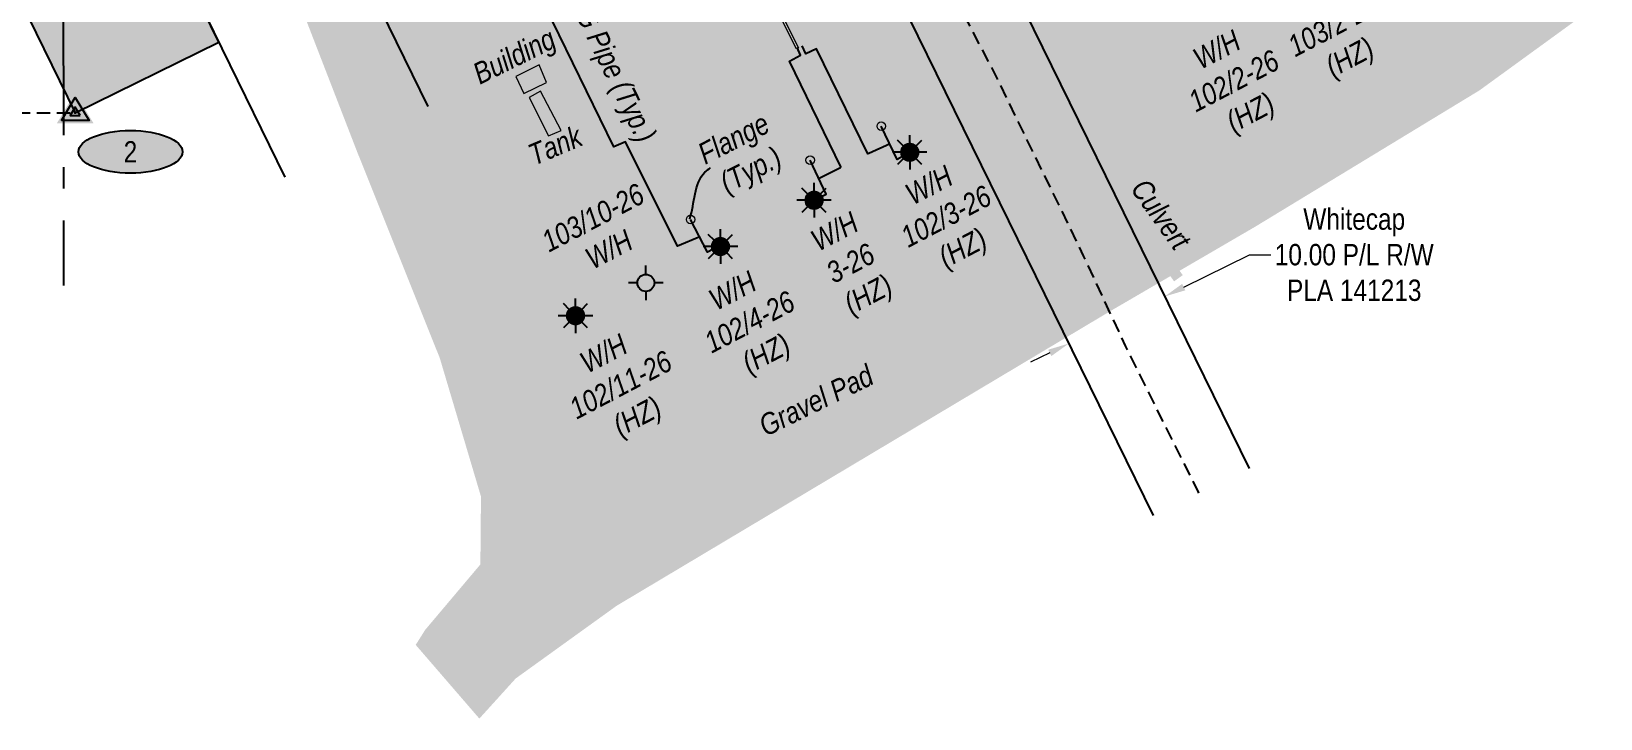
# Model space of a CAD drawing. Extents: x 502021 to 516972, y 6026865 to 6037901.
# Drawn here: x 509081 to 509816, y 6026865 to 6027187 of the extents above; entities that cross this region are included whole.
import ezdxf
from ezdxf.enums import TextEntityAlignment as Align

# ---------------------------------------------------------------- set-up
doc = ezdxf.new("R2010")
doc.units = 0
doc.header["$LTSCALE"] = 5
doc.header["$PDSIZE"] = 0.5
for name, pattern in [('foc-QUARTERLINE', [33, 25, -3, 2, -3]), ('foc-TIELINE', [1.875, 1.25, -0.625]), ('UG_PIPE', [1.875, 1.25, -0.625])]:
    doc.linetypes.add(name, pattern=pattern)
doc.layers.get('Defpoints').update_dxf_attribs({"color": 9})
for name, color, linetype, lineweight in [('AS-GENERAL', 48, 'Continuous', 18), ('C-RW-T', 13, 'Continuous', 9), ('C-WS-T', 13, 'Continuous', 9), ('F-WS-T', 190, 'Continuous', 9), ('T-TEXT', 48, 'Continuous', 18)]:
    doc.layers.add(name, color=color, linetype=linetype, lineweight=lineweight)
doc.layers.add('AS-PIPE-AG', color=7, linetype='Continuous', true_color=0x7d00fa)
for name, color, linetype in [('AS-PIPE-UG', 44, 'UG_PIPE'), ('AS-ROADS', 254, 'Continuous'), ('C-RW', 13, 'Continuous'), ('C-WS-S', 8, 'Continuous'), ('F-WS-S', 8, 'Continuous'), ('L-MON', 1, 'Continuous'), ('L-SECQ', 8, 'foc-QUARTERLINE'), ('L-TIE', 7, 'foc-TIELINE'), ('P-ELEVATION', 7, 'Continuous'), ('P-PROPOSED', 10, 'Continuous'), ('P-PROPOSED-H', 21, 'Continuous'), ('P-STATION', 7, 'Continuous')]:
    doc.layers.add(name, color=color, linetype=linetype)
doc.styles.add('80CG', font='ARIALN.TTF', dxfattribs={"height": 10})
doc.styles.add('80L', font='ARIALN.TTF', dxfattribs={"height": 10})
doc.dimstyles.new('Compass 5 000', dxfattribs={"dimscale": 5, "dimtxt": 9, "dimasz": 2, "dimexe": 0.2, "dimexo": 0.0625, "dimgap": 0.5, "dimtad": 0, "dimtih": 1, "dimtoh": 1, "dimzin": 0, "dimdsep": 46, "dimtxsty": '80CG', "dimcen": 0.1, "dimse1": 1, "dimse2": 1, "dimclrd": 256, "dimclrt": 256, "dimaunit": 1, "dimadec": 4, "dimazin": 0, "dimtfac": 0.06, "dimtofl": 0, "dimtmove": 0, "dimatfit": 1, "dimfxl": 0.2, "dimtolj": 1, "dimtzin": 0, "dimlwd": -1, "dimarcsym": 0})

# ---------------------------------------------------------------- blocks, each defined once
blk = doc.blocks.new('*D528')
at = {"layer": 'C-RW-T', "transparency": 16777216}
for p, q in [((509620.85, 6027067.36), (509651.68, 6027082.49)), ((509651.68, 6027082.49), (509661.68, 6027082.49)), ((509558.04, 6027036.53), (509549.06, 6027032.12))]:
    blk.add_line(p, q, dxfattribs=at)
for points in [[(509620.12, 6027068.86), (509621.59, 6027065.86), (509611.87, 6027062.95)], [(509557.3, 6027038.03), (509558.77, 6027035.03), (509567.01, 6027040.94)]]:
    blk.add_solid(points, dxfattribs=at)
at = {"layer": 'Defpoints', "color": 0, "transparency": 16777216}
for p in [(509545.19, 6027198.81), (509500.33, 6027176.8), (509611.87, 6027062.95)]:
    blk.add_point(p, dxfattribs=at)
at = {"layer": 'C-RW-T', "transparency": 16777216, "insert": (509700.77, 6027082.49), "char_height": 10, "attachment_point": 5, "style": '80CG'}
blk.add_mtext('\\A1;Whitecap\\P10.00 P/L R/W\\PPLA 141213', dxfattribs=at)
blk = doc.blocks.new('GABD')
for p, q in [((0, 0.81), (0, 1.62)), ((-0.81, 0), (-1.62, 0)), ((1.62, 0), (0.81, 0)), ((0, -0.81), (0, -1.62))]:
    blk.add_line(p, q)
blk.add_circle((0, 0), 0.8)
blk = doc.blocks.new('GAS')
h = blk.add_hatch(color=255)
h.dxf.hatch_style = 1
edge = h.paths.add_edge_path()
edge.add_arc((0, 0), 0.9, 0, 360)
for p, q in [((0, 0.81), (0, 1.62)), ((-0.81, 0), (-1.62, 0)), ((-0.57, 0.57), (-1.14, 1.14)), ((0.57, 0.57), (1.14, 1.14)), ((1.62, 0), (0.81, 0)), ((-0.57, -0.57), (-1.14, -1.14)), ((0, -0.81), (0, -1.62)), ((1.14, -1.14), (0.57, -0.57))]:
    blk.add_line(p, q)
blk.add_circle((0, 0), 0.8)
blk = doc.blocks.new('TRIA')
blk.add_hatch(color=255).paths.add_polyline_path([(-0.04, 1.52), (-1.47, -0.87), (1.39, -0.87)])
blk = doc.blocks.new('Hybrid_EC')
at = {"color": 251}
for points in [[(-1.3, -0.74), (0, 1.42), (1.3, -0.74)], [(0.47, -0.26), (0, 0.53), (-0.47, -0.26)]]:
    blk.add_lwpolyline(points, close=True, dxfattribs=at)
at = {"layer": 'Defpoints'}
blk.add_circle((0, 0), 0.05, dxfattribs=at)
at = {"xscale": 1.2, "yscale": 1.2, "zscale": 1.2}
blk.add_blockref('TRIA', (0.05, 0.06), dxfattribs=at)
blk = doc.blocks.new('Hybrd Num')
at = {"layer": 'P-ELEVATION'}
h = blk.add_hatch(color=111, dxfattribs=at)
h.dxf.hatch_style = 1
edge = h.paths.add_edge_path()
edge.add_ellipse((0, 0), major_axis=(-24.38, 0), ratio=0.410256, start_angle=0, end_angle=360)
at = {"layer": 'P-ELEVATION', "color": 7, "flags": 128}
blk.add_lwpolyline([(0, 0, 12.5, 0, 0), (-12.42, -6.43, 0, 0, 0)], format="xyseb", dxfattribs=at)
at = {"layer": 'P-ELEVATION', "color": 7}
blk.add_ellipse((0, 0), major_axis=(-24.38, 0), ratio=0.410256, dxfattribs=at)
at = {"color": 0, "style": '80L'}
blk.add_attdef('NUMBER', text='', height=10, dxfattribs=at).set_placement((0, 0), align=Align.MIDDLE_CENTER)
at = {"style": '80L', "flags": 1}
blk.add_attdef('ID', text='', height=10, dxfattribs=at).set_placement((-0.56, -3.99), align=Align.MIDDLE_CENTER)

msp = doc.modelspace()

# ---------------------------------------------------------------- hatches: boundary and pattern name
at = {"layer": 'AS-ROADS'}
h = msp.add_hatch(color=256, dxfattribs=at)
h.dxf.hatch_style = 1
h.paths.add_polyline_path([(509260.823, 6026899.732), (509290.66, 6026865.2), (509307.706, 6026884.006), (509354.986, 6026918.041), (509586.501, 6027056.141), (509654.511, 6027095.746), (509759.471, 6027159.516), (509827.031, 6027208.566), (509855.246, 6027243.796), (509877.201, 6027296.966), (509890.281, 6027363.836), (509899.036, 6027464.916), (509907.871, 6027599.966), (509898.323, 6027640.787), (509865.651, 6027678.536), (509788.266, 6027704.616), (509708.831, 6027701.961), (509640.941, 6027672.051), (509565.756, 6027607.936), (509382.476, 6027448.006), (509238.526, 6027344.706), (509213.466, 6027326.056), (509197.076, 6027312.831), (509193.676, 6027293.901), (509198.441, 6027251.171), (509204.856, 6027204.336), (509233.256, 6027131.036), (509272.096, 6027034.156), (509291.421, 6026969.231), (509291.141, 6026937.431), (509265.246, 6026906.751)])
at = {"layer": 'P-PROPOSED-H'}
h = msp.add_hatch(color=256, dxfattribs=at)
h.dxf.hatch_style = 1
h.paths.add_polyline_path([(509109.97, 6029897.532), (509046.441, 6029857.744), (509091.51, 6029785.782), (509092.841, 6028938.87), (509247.596, 6028945.75), (509535.508, 6028811.292), (509595.857, 6028809.067), (509602.092, 6028633.705), (509702.29, 6028630.047), (509725.17, 6027983.504), (508892.294, 6027575.366), (509101.203, 6027149.051), (509168.515, 6027182.037), (508992.592, 6027541.039), (509780.647, 6027927.213), (509800.972, 6027961.056), (509774.737, 6028702.413), (509674.527, 6028706.071), (509668.293, 6028881.407), (509553.457, 6028885.641), (509262.646, 6029021.453), (509167.679, 6029017.231), (509166.437, 6029807.373)])

# ---------------------------------------------------------------- linework, layer by layer
at = {"layer": 'AS-GENERAL', "flags": 128}
msp.add_lwpolyline([(509393.054, 6027272.989), (509440.192, 6027179.511), (509439.3, 6027179.061), (509392.156, 6027272.549)], dxfattribs=at)
for points in [[(509322.136, 6027163.271), (509318.631, 6027171.441), (509307.736, 6027166.061), (509311.556, 6027158.101)], [(509314.011, 6027156.246), (509323.076, 6027138.291), (509328.971, 6027140.771), (509319.284, 6027159.128)]]:
    msp.add_lwpolyline(points, close=True, dxfattribs=at)
at = {"layer": 'AS-GENERAL', "const_width": 4.997, "flags": 128}
msp.add_lwpolyline([(509581.896, 6027122.356), (509618.361, 6027071.501)], dxfattribs=at)
at = {"layer": 'AS-GENERAL'}
for centre in [(509479.066, 6027142.771), (509445.736, 6027126.851), (509389.701, 6027099.041)]:
    msp.add_circle(centre, 1.999, dxfattribs=at)
at = {"layer": 'AS-PIPE-AG', "flags": 128}
for points in [[(509394.056, 6027090.906), (509383.616, 6027086.471), (509359.126, 6027135.421), (509353.631, 6027133.036), (509308.861, 6027225.096), (509308.191, 6027224.831), (509303.776, 6027222.906)], [(509449.996, 6027118.321), (509459.971, 6027123.336), (509460.126, 6027123.706), (509436.081, 6027173.226), (509441.211, 6027176.061), (509439.581, 6027179.551)], [(509483.156, 6027134.501), (509473.191, 6027129.981), (509472.826, 6027129.761), (509448.776, 6027178.966), (509443.751, 6027176.686), (509442.021, 6027180.461)], [(509491.506, 6027129.996), (509486.526, 6027127.071), (509479.066, 6027142.771)], [(509448.146, 6027108.366), (509453.171, 6027110.906), (509445.736, 6027126.851)], [(509402.866, 6027086.581), (509397.591, 6027083.796), (509389.701, 6027099.041)]]:
    msp.add_lwpolyline(points, dxfattribs=at)
at = {"layer": 'AS-PIPE-UG', "flags": 128}
msp.add_lwpolyline([(509628, 6026970.779), (509627.716, 6026971.361), (509593.561, 6027039.801), (509573.916, 6027082.076), (509532.641, 6027166.786), (509502.811, 6027223.616), (509477.841, 6027274.761), (509450.951, 6027334.121)], dxfattribs=at)
at = {"layer": 'C-RW', "flags": 128}
for points in [[(509612.449, 6029832.78), (509645.596, 6029519.731), (509674.527, 6028706.071), (509774.737, 6028702.413), (509800.972, 6027961.056), (509780.647, 6027927.213), (508992.592, 6027541.039), (509199.438, 6027118.934)], [(509266.731, 6027151.96), (509092.891, 6027506.712), (509833.511, 6027869.641), (509876.671, 6027941.506), (509847.183, 6028774.778), (509746.962, 6028778.437), (509720.416, 6029525.016), (509687.829, 6029832.78)]]:
    msp.add_lwpolyline(points, dxfattribs=at)
at = {"layer": 'C-RW'}
msp.add_lwpolyline([(509606.601, 6026960.276), (509394.626, 6027392.175), (509439.486, 6027414.195), (509554.629, 6027179.592), (509651.46, 6026982.293)], dxfattribs=at)
at = {"layer": 'L-SECQ'}
msp.add_line((509091.585, 6029738.589), (509095.781, 6027068.061), dxfattribs=at)
at = {"layer": 'L-TIE'}
msp.add_line((508736.363, 6027148.628), (509101.203, 6027149.051), dxfattribs=at)
at = {"layer": 'P-PROPOSED', "flags": 128}
msp.add_lwpolyline([(509046.441, 6029857.744), (509091.51, 6029785.782), (509092.841, 6028938.87), (509247.596, 6028945.75), (509535.508, 6028811.292), (509595.857, 6028809.067), (509602.092, 6028633.705), (509702.29, 6028630.047), (509725.17, 6027983.504), (508892.294, 6027575.366), (509101.203, 6027149.051), (509168.515, 6027182.037), (508992.592, 6027541.039), (509780.647, 6027927.213), (509800.972, 6027961.056), (509774.737, 6028702.413), (509674.527, 6028706.071), (509668.293, 6028881.407), (509553.457, 6028885.641), (509262.646, 6029021.453), (509167.679, 6029017.231), (509166.437, 6029807.373), (509109.97, 6029897.532)], dxfattribs=at)

# ---------------------------------------------------------------- block references
at = {"layer": 'C-WS-S', "color": 2, "xscale": 4.997357450000109, "yscale": 4.997357450000109, "zscale": 4.997357450000109}
for p in [(509492.391, 6027130.506), (509447.546, 6027108.036), (509403.656, 6027086.361), (509335.726, 6027053.936)]:
    msp.add_blockref('GAS', p, dxfattribs=at)
at = {"layer": 'F-WS-S', "xscale": 4.997357450000107, "yscale": 4.997357450000107, "zscale": 4.997357450000107}
msp.add_blockref('GABD', (509368.74, 6027069.34), dxfattribs=at)
at = {"layer": 'L-MON', "xscale": 4.995452108783567, "yscale": 4.995452108783567, "zscale": 4.995452108783567}
msp.add_blockref('Hybrid_EC', (509101.203, 6027149.051), dxfattribs=at)
at = {"layer": 'P-STATION', "color": 1}
msp.add_blockref('Hybrd Num', (509127.099, 6027130.734), dxfattribs=at).add_auto_attribs({'NUMBER': '2'})

# ---------------------------------------------------------------- texts
at = {"layer": 'C-WS-T', "char_height": 9.99471, "attachment_point": 1, "rotation": 27.690448, "style": '80L'}
for s, width, insert in [('\\pi12.151;{\\fArial Narrow|b0|i1|c0|p34;W/H\\P\\pi0.92277;103/2-26\\P\\pi12.121;(HZ) }', 45.49231, (509659.914, 6027198.167)), ('\\pi12.151;{\\fArial Narrow|b0|i1|c0|p34;W/H\\P\\pi0.92277;102/3-26\\P\\pi12.121;(HZ) }', 45.49231, (509478.474, 6027108.789)), ('\\pi0.99622;{\\fArial Narrow|b0|i1|c0|p34;W/H\\P\\pi0.37582;3-26\\P\\pi0.96554;(HZ) }', 23.18179, (509444.055, 6027092.238)), ('\\pi16.731;{\\fArial Narrow|b0|i1|c0|p34;W/H\\P\\pi5.5023;102/4-26 \\P\\pi16.7;(HZ)}', 54.65137, (509382.314, 6027057.2)), ('\\pi16.731;{\\fArial Narrow|b0|i1|c0|p34;W/H\\P\\pi2.3184;102/11-26 \\P\\pi16.7;(HZ) }', 54.65137, (509321.872, 6027027.75))]:
    msp.add_mtext_dynamic_manual_height_columns(s, width=width, gutter_width=50.026, heights=[0], dxfattribs=dict(at, insert=insert))
at = {"layer": 'C-WS-T', "insert": (509613.375, 6027172.27), "char_height": 9.99471, "attachment_point": 1, "rotation": 27.690448, "style": '80L', "bg_fill": 1, "box_fill_scale": 1, "bg_fill_color": 254, "bg_fill_transparency": 0}
msp.add_mtext_dynamic_manual_height_columns('\\pi12.139;{\\fArial Narrow|b0|i1|c0|p34;W/H\\P\\pi0.91075;102/2-26\\P\\pi12.109;(HZ) }', width=45.46827, gutter_width=50.026, heights=[0], dxfattribs=at)
at = {"layer": 'F-WS-T', "insert": (509316.646, 6027091.275), "char_height": 9.99471, "attachment_point": 1, "rotation": 27.690448, "style": '80L'}
msp.add_mtext_dynamic_manual_height_columns('\\pi2.3184;{\\fArial Narrow|b0|i1|c0|p34;103/10-26 \\P\\pi16.731;W/H}', width=54.65137, gutter_width=50.026, heights=[0], dxfattribs=at)
at = {"layer": 'T-TEXT', "char_height": 9.99471, "attachment_point": 1, "style": '80L'}
for s, width, insert, rotation in [('{\\fArial Narrow|b0|i1|c0|p34;A/G Pipe (Typ.)}', 78.24563, (509339.663, 6027209.446), 295.93427), ('{\\fArial Narrow|b0|i1|c0|p34;Building}', 10.47084, (509286.487, 6027171.063), 26.280367), ('\\pi-4.6369;{\\fArial Narrow|b0|i1|c0|p34;Flange\\P\\pi-1.6848;(Typ.)}', 24.89644, (509396.094, 6027135.587), 27.143238), ('{\\fArial Narrow|b0|i1|c0|p34;Tank}', 20.29165, (509312.48, 6027133.386), 22.816271), ('{\\fArial Narrow|b0|i1|c0|p34;Culvert}', 30.60548, (509603.707, 6027119.158), 305.641985), ('{\\fArial Narrow|b0|i1|c0|p34;Gravel Pad}', 60.38394, (509420.587, 6027006.167), 26.118684)]:
    msp.add_mtext_dynamic_manual_height_columns(s, width=width, gutter_width=50.026, heights=[0], dxfattribs=dict(at, insert=insert, rotation=rotation))

# ---------------------------------------------------------------- dimensions: what is measured, and where the dimension line sits
at = {"layer": 'C-RW-T', "color": 3}
dim = msp.add_linear_dim(base=(509611.875, 6027062.954), p1=(509500.333, 6027176.797), p2=(509545.194, 6027198.815), angle=26.141753, text='Whitecap\\P10.00 P/L R/W\\PPLA 141213', dimstyle='Compass 5 000', dxfattribs=at)
dim.commit()
dim.dimension.update_dxf_attribs({"geometry": '*D528', "text_midpoint": (509700.768, 6027082.491), "dimtype": 161})

# ---------------------------------------------------------------- leaders
at = {"layer": 'T-TEXT', "path_type": 1}
msp.add_leader([(509389.292, 6027099.375), (509396.412, 6027121.132), (509398.979, 6027123.378)], dimstyle='Compass 5 000', override={"dimgap": 0.5, "dimtad": 0}, dxfattribs=at)

doc.saveas('drawing.dxf')
